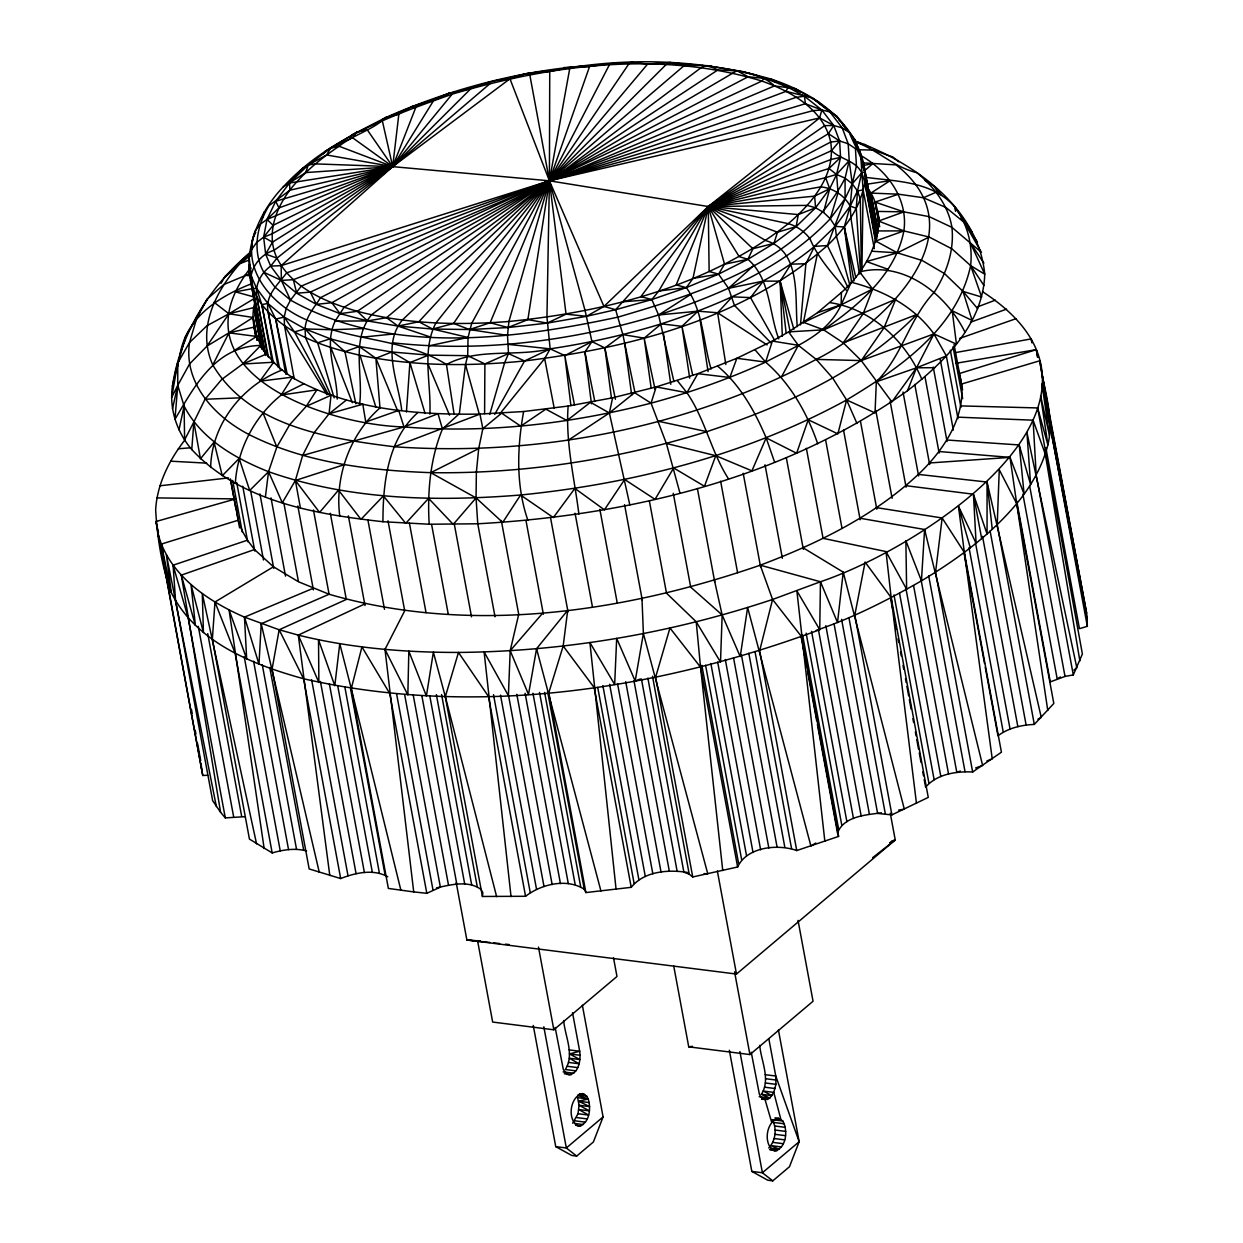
<?xml version="1.0" encoding="UTF-8"?>
<svg xmlns="http://www.w3.org/2000/svg" width="1243" height="1243" viewBox="0 0 1243 1243"><rect width="100%" height="100%" fill="white"/><g stroke="black" fill="none" stroke-linecap="round" stroke-linejoin="round"><path stroke-width="1.5" d="M877.014 235.89L863.559 163.346C853.32 119.204 811.43 92.184 770.846 79.039C699.405 58.67 622.308 56.603 549.748 71.41L549.406 180.81L546.951 317.167L550.167 348.848L544.667 358.574L500.121 413.484M846.467 290.411C832.701 273.88 818.112 258.358 809.861 238.516C804.299 231.54 796.949 226.024 788.264 223.662L708.261 206.524L549.406 180.81L392.695 166.64L289.914 190.21L268.985 205.685C256.757 225.434 252.049 251.226 263.811 272.295L281.338 280.39L293.348 279.691L549.406 180.81L786.027 91.345L812.099 97.824L829.951 111.948L842.179 127.858L848.208 143.753L849.187 160.611L845.1 178.137L845.054 198.74L827.387 245.539C744.231 318.41 632.003 347.62 524.577 360.952C469.838 366.436 414.043 366.483 359.988 355.265C324.066 346.999 285.688 334.429 261.822 304.597C234.741 267.944 254.737 216.484 283.202 186.932C327.95 138.284 391.514 115.77 452.126 94.188C551.566 64.574 660.965 50.217 761.866 81.059C790.936 91.345 823.721 109.291 830.681 142.044C835.902 175.123 811.726 203.619 788.264 223.662C709.147 285.843 607.439 311.62 508.9 321.486C458.31 325.386 406.663 324.314 357.347 311.309C326.458 302.375 292.354 288.454 276.987 258.109C264.355 231.4 278.634 201.288 297.232 181.369C309.538 167.852 323.926 156.432 339.059 146.239C353.369 134.726 372.838 129.971 385.843 117.495C449.251 89.512 517.321 71.224 586.463 65.739M484.599 413.655L484.894 363.935L467.694 355.684L428.54 355.141L391.747 351.971L359.336 346.517L330.281 338.795L305.079 328.929L284.165 317.074L267.898 303.463L256.54 288.314L249.33 271.658L249.439 264.573M359.491 405.14C363.717 375.557 350.464 340.271 371.533 314.79L701.301 67.526L706.428 65.568L742.755 71.566L764.305 77.983L788.031 87.274L804.47 96.27L821.841 110.021L833.742 125.512L839.615 140.972L840.563 157.379L836.586 174.455L829.702 188.703L815.594 207.783L796.126 226.646L773.923 243.379L747.898 259.305L718.547 274.144L686.338 287.63L651.845 299.563L615.627 309.709L586.51 316.312L547.169 323.118L507.921 327.562L469.497 329.55L432.626 329.053L397.978 326.07L367.446 320.927L340.085 313.656L316.359 304.349L296.673 293.208L281.338 280.39L270.663 266.111L265.645 254.1L263.64 237.149L267.012 219.436L275.697 201.273L289.541 183.016L308.264 164.993L330.483 148.243L356.492 132.333L367.073 129.536L392.695 166.64L281.182 265.645L270.663 266.111C260.968 272.994 254.862 284.833 256.757 296.797L267.525 355.824M853.739 140.521C912.393 161.419 978.288 207.193 984.736 274.206C983.213 323.941 944.338 362.086 907.499 390.722C782.997 479.052 628.259 515.41 477.763 523.785L476.053 497.915L476.364 472.247L478.695 448.599L482.859 428.664L479.953 414.09C420.367 414.929 358.31 410.454 304.007 383.776C273.367 369.497 244.762 336.729 255.235 300.868M185.3 439.463C169.436 459.677 157.146 483.807 155.655 509.848C157.286 537.768 161.668 566.311 171.316 592.662C196.347 642.631 252.857 664.663 303.587 678.756C475.044 717.895 656.553 690.083 819.743 629.719L820.458 581.755C924.186 546.842 1149.791 400.293 982.638 291.748M861.912 269.917L863.108 189.868L860.715 155.437L854.485 139.014L836.819 116.252L812.099 97.824M477.763 523.785L429.177 524.235L382.953 521.718C382.906 483.496 387.676 439.245 418.005 412.427M548.256 70.665L526.053 73.71L509.956 78.791L392.695 166.64L278.976 207.907L267.012 219.436L260.067 224.33L255.141 230.965C240.645 270.011 272.73 305.887 306.881 319.995C351.381 341.654 403.959 337.785 446.455 364.494C478.244 347.496 515.969 357.192 550.167 348.848C587.784 343.192 624.949 334.988 661.323 323.833C715.921 306.182 769.743 282.922 814.538 246.394L827.387 245.539C843.282 230.095 857.67 211.761 863.108 189.868C870.551 168.147 856.567 151.351 849.295 132.488L842.179 127.858L833.742 125.512L819.634 117.93L549.406 180.81L281.182 265.645L281.338 280.39L290.52 300.107C389.339 355.684 512.007 339.805 618.144 317.074C701.798 292.431 802.419 261.341 845.1 178.137L836.586 174.455L828.988 168.504L708.261 206.524L603.958 306.446L586.51 316.312L566.047 314.153L547.169 323.118L527.871 319.622L507.921 327.562L490.146 322.745L469.497 329.55L453.571 323.46L432.626 329.053L418.813 321.766L397.978 326.07L386.542 317.695L367.446 320.927L335.128 321.114C323.351 345.818 337.241 373.49 337.195 399.112M867.117 187.336C892.971 221.953 869.68 267.478 841.402 292.509L841.154 304.815C826.968 335.905 793.624 346.952 765.641 362.117C728.693 379.037 690.269 392.539 651.052 403.152C570.63 423.801 486.945 433.621 403.991 426.939C324.547 424.92 170.105 371.346 250.589 267.742M429.829 414.183C431.523 384.429 421.284 350.806 435.92 322.916L549.406 180.81L647.634 64.061L670.132 62.492L679.812 64.03M854.827 141.764C877.092 149.331 893.81 167.339 917.008 172.699C933.944 187.025 948.176 204.94 951.92 227.36C954.406 250.433 946.607 273.087 934.223 292.323C909.255 318.612 902.325 355.871 876.331 381.803L875.025 412.909L846.623 399.966L832.701 378.074L816.2 359.398L798.317 345.29L788.59 331.897L772.369 341.079L736.85 358.279L697.851 373.661L656.164 386.93L612.628 397.807L568.144 406.057L523.629 411.526L479.953 414.09L394.311 446.765C329.224 438.639 249.361 426.722 212.786 364.976C194.094 323.646 221.674 280.763 250.666 252.313M572.541 1012.75L579.689 1051.236C580.854 1059.673 579.098 1073.222 569.014 1074.946L566.777 1074.138L563.312 1069.462L555.155 1027.433M768.951 1039.366L775.756 1076.018L775.958 1084.331L773.767 1092.379L769.79 1098.02L761.369 1094.275C770.971 1079.266 761.027 1061.102 759.737 1045.363M768.749 1148.004C775.663 1140.717 777.232 1128.364 772.183 1119.648L782.764 1120.984C788.186 1130.244 786.524 1148.206 774.607 1151.034C762.814 1145.316 765.874 1121.186 778.584 1118.312L782.764 1120.984M563.669 1020.581C564.959 1036.32 574.903 1054.499 565.301 1069.508L575.866 1070.845M489.773 414.354L504.627 362.754L508.496 353.571L507.517 335.408L508.9 321.486L549.406 180.81L589.57 66.516C608.511 63.533 628.228 61.404 647.634 64.061M957.53 368.425C972.461 407.844 946.094 448.117 918.328 474.391C873.487 516.358 817.21 543.688 760.25 565.192C623.349 612.411 470.413 635.282 329.084 594.247L261.216 623.768L258.995 664.15L244.483 617.134C207.208 600.882 168.427 574.654 157.814 532.967L168.023 584.272L161.31 544.092L238.174 520.227L235.937 506.103M859.892 518.207L924.606 529.502L921.436 580.854C887.797 600.058 852.869 617.895 816.231 630.341M221.052 283.295L224.828 276.801L250.527 252.174C209.881 286.139 180.297 333.497 172.42 386.2C169.126 408.947 176.957 432.238 191.764 449.562C240.256 501.582 315.489 514.182 382.953 521.718M329.084 594.247L298.475 581.771L273.46 566.777L214.977 602L212.351 639.275L249.439 839.087L272.186 852.931C283.233 849.73 295.337 847.804 306.601 851.02M406.43 412.023L409.91 362.599L391.747 351.971L375.883 358.295L359.336 346.517L344.948 351.66L330.281 338.795L317.649 342.804L305.079 328.929C305.607 316.514 314.386 307.627 320.508 297.667L549.406 180.81L748.146 76.755L770.846 79.039L791.201 87.958M860.607 273.6L856.256 208.311L857.499 190.971L861.725 172.855C855.666 160.347 840.688 159.648 831.551 150.652L708.261 206.524L615.627 309.709L622.867 334.616L635.002 392.648M191.764 449.562L193.861 421.999L205.033 399.252L221.689 379.457L242.649 364.028L260.75 345.445C215.723 346.036 194.809 385.687 174.952 419.357L177.765 385.346L177.749 362.972L189.526 342.493L196.891 317.695L207.239 299.035L223.787 284.538L250.092 273.569M794.588 89.434L801.378 92.402L795.225 88.595L774.513 85.922C759.582 71.97 737.317 70.447 717.801 69.981C703.103 61.202 685.577 69.188 670.132 62.492L666.139 64.558L549.406 180.81L402.328 320.026C381.166 346.051 398.475 381.492 401.707 410.128M185.114 340.706L185.393 337.179L207.239 299.035M568.144 406.057C565.379 442.259 574.421 478.26 578.881 514.058M800.476 324.889L805.884 263.718L814.538 246.394L835.218 226.381L850.196 206.105L857.499 190.971L863.108 189.868L874.326 248.647M859.379 273.957L850.896 217.634L850.196 206.105L852.263 183.809L856.443 165.909L855.448 148.709L848.208 143.753L839.615 140.972L828.397 133.685L708.261 206.524L640.891 296.626L651.845 299.563L658.588 314.976L673.955 381.648M687.565 872.446C668.33 869.416 644.247 871.048 631.226 887.331L585.888 892.567L584.288 889.242C566.699 877.978 541.326 884.13 525.571 896.281L482.424 896.467L482.828 892.769L481.072 889.475C468.16 880.028 450.898 884.798 436.573 887.828M803.056 547.759L843.22 572.137L837.533 622.525L820.458 581.755L760.25 565.192L772.571 599.468L801.502 636.602L838.59 836.415L796.747 850.554C777.652 843.733 746.872 846.856 737.627 866.992L692.739 876.968L689.228 874.186L683.899 872.198L647.867 678.103M251.381 250.014L252.671 238.749L255.747 232.317M615.627 309.709L603.958 306.446L549.406 180.81L509.956 78.791C488.717 79.443 470.289 90.739 449.344 93.07C433.605 103.138 413.655 102.423 398.848 114.154L392.695 166.64L276.987 258.109L270.663 266.111M876.501 507.626L942.163 517.989L935.559 572.184L972.663 771.996C956.193 771.157 936.896 774.016 925.615 787.176L924.202 779.579M265.396 496.951L268.535 471.687L276.832 447.029L289.681 424.718L306.213 406.337L316.872 389.836L281.182 395.056C254.38 416.576 237.413 449.065 235.315 483.403M459.335 413.857L465.488 364.525L467.694 355.684L468.052 337.443L471.672 323.413L549.406 180.81L609.256 65.04M585.888 892.567L548.8 692.755L563.172 646.003L567.709 610.266L536.572 648.722L528.508 694.433L510.189 650.711L518.719 614.322M210.642 467.523C211.559 424.112 242.416 385.237 282.332 369.932M263.609 350.914L250.496 280.312C251.272 266.515 260.812 254.256 274.066 250.278L392.695 166.64L490.332 83.374L488.763 81.914L487.831 83.079M527.871 319.622L549.406 180.81L569.714 68.645L563.794 67.604L589.57 66.516M640.269 679.02L635.189 681.024L643.392 633.542L641.978 598.52M346.315 599.468L279.162 629.766L272.077 669.122L309.165 868.935L340.675 878.552C355.203 872.835 373.413 868.655 387.738 876.781M849.699 284.507L836.43 236.294L835.218 226.381L830.262 218.752L823.534 212.382L815.594 207.783L798.317 214.573L796.126 226.646L777.512 232.208L708.261 206.524L658.774 291.002L651.845 299.563L622.588 301.785M523.629 411.526C517.135 447.309 515.736 485.687 527.933 520.382M578.026 1113.728L579.052 1105.26L577.638 1097.678L588.203 1099.014C591.202 1108.166 589.679 1123.921 578.539 1126.267C566.746 1120.533 569.807 1096.404 582.516 1093.529L586.68 1096.202L588.203 1099.014L578.632 1101.22L589.617 1106.596L579.052 1105.26L589.415 1110.869L578.834 1109.533L588.592 1115.064L578.026 1113.728L572.666 1123.221M803.273 323.102L817.195 254.706M658.774 291.002L686.338 287.63L692.972 278.385L708.261 206.524L819.634 117.93L821.841 110.021L805.402 103.728L549.406 180.81L286.651 272.854C277.997 284.523 264.697 295.648 268.146 312.024L278.152 367.089M178.992 429.814L184.104 406.088L177.765 385.346L189.542 363.997L207.022 346.067L228.93 313.78L254.38 298.46M629.828 504.922L609.365 412.971L612.628 397.807M380.28 407.657C349.967 434.009 334.553 476.582 339.79 516.265M195.369 321.378L196.176 317.773L199.595 313.438M172.497 408.574L177.765 385.346L171.658 397.511L177.749 362.972L172.42 386.2M820.458 581.755L772.571 599.468L759.659 650.742L796.747 850.554M179.21 361.185C182.55 319.762 216.717 297.31 251.941 283.575M823.534 212.382L829.702 188.703L825.601 177.656L708.261 206.524L676.176 284.911L686.338 287.63C703.305 311.278 703.025 342.089 711.089 369.031M185.393 337.179L174.766 374.702L178.169 364.696M851.533 282.192L844.277 226.972L850.196 206.105C844.277 195.306 833.028 188.05 820.8 186.87L708.261 206.524L709.131 271.487L718.547 274.144L728.522 288.314L734.442 305.358L770.924 342.819M865.579 177.314C896.747 181.556 931.768 181.027 954.515 206.571C967.287 223.445 972.912 244.607 970.628 265.598C957.203 329.084 898.658 368.612 846.623 399.966C746.421 454.767 633.728 483.651 520.568 495.009C436.246 501.799 349.097 500.059 268.535 471.687L249.703 490.472L239.138 458.449L222.279 475.727L214.076 442.166L200.449 458.776L193.861 421.999L184.601 439.898L184.104 406.088C201.148 439.105 235.176 458.387 268.535 471.687L282.316 502.794L295.383 480.466L302.639 455.466L314.137 432.704L329.053 413.795L346.346 400.075M838.59 836.415L837.533 832.965C843.826 816.154 866.076 814.926 881.442 812.829M496.641 896.654L445.336 696.655L458.481 652.435C565.099 651.487 671.453 633.169 772.571 599.468M841.402 292.509L817.568 312.646L788.59 331.897L823.612 329.815C858.431 305.374 895.38 274.952 903.879 230.903C908.431 199.222 887.378 170.415 860.762 155.561M861.71 162.786L896.079 164.884C982.591 232.892 881.784 326.552 816.2 359.398C687.845 427.856 539.12 456.725 394.311 446.765M392.446 342.757C481.833 352.794 572.774 340.955 658.588 314.976C721.018 294.405 784.317 267.338 830.262 218.752L838.031 192.774L836.586 174.455L849.187 160.611L852.263 183.809L857.499 190.971L860.327 199.035L861.352 269.84M262.366 217.945L264.246 211.916M264.852 353.292L252.966 288.702L249.097 257.565L251.614 249.532L256.602 242.54L263.64 237.149L273.118 225.325L392.695 166.64L471.019 88.517M679.968 493.129L666.357 443.44L651.052 403.152L656.164 386.93L686.928 392.726C705.216 419.326 711.105 451.831 728.491 478.85M777.512 232.208L773.923 243.379L752.901 248.724L747.898 259.305L724.545 264.215L718.547 274.144L692.972 278.385M283.202 186.932L305.731 172.575L308.264 164.993L326.645 154.971L330.483 148.243L352.561 137.74L356.492 132.333M458.714 414.276L442.446 429.037C430.078 459.071 427.328 492.073 429.177 524.235M194.918 321.3L196.176 317.773M1016.727 501.1L1050.288 681.879L1065.018 676.425L1073.299 674.918L1082.389 653.989L1037.641 407.937L960.668 405.902M717.739 366.219C740.269 385.019 754.812 411.215 766.154 437.847L751.922 470.848L715.766 455.699L704.486 486.277L673.644 467.958L655.045 499.344L624.654 479.487L604.409 509.832L574.872 488.406L553.353 517.57L520.568 495.009L502.7 522.448L476.053 497.915L430.715 472.666C368.596 470.382 304.69 462.847 248.569 434.304C214.884 416.762 183.467 383.295 189.526 342.493L207.006 325.697L228.93 313.78L253.743 307.58L261.869 349.345M965.05 332.301C946.327 294.358 903.925 260.657 859.643 271.906L872.633 289.044L863.217 313.562L843.267 342.85L861.259 360.594L891.884 401.94L916.511 367.819L933.928 333.916C914.195 306.446 883.4 290.442 851.253 282.239L841.154 304.815L803.677 322.419L823.612 329.815L843.267 342.85L916.635 314.557C859.721 372.884 782.981 406.212 706.879 431.663C617.662 459.413 524.204 474.034 430.715 472.666L478.695 448.599M582.361 1005.23L603.088 1116.929L593.408 1141.96L576.69 1156.068L571.718 1155.446L555.745 1146.636L533.263 1025.475M907.499 390.722L916.511 367.819L946.343 355.949L933.928 333.916L861.259 360.594L816.2 359.398M490.146 322.745L549.406 180.81L628.632 64.216L631.46 62.15L634.396 62.787M857.297 146.845L861.073 154.94L864.724 171.985L861.725 172.855L852.263 183.809L845.054 198.74L830.262 218.752M249.097 257.565L250.325 255.033M786.027 91.345L788.031 87.274M212.786 364.976L228.945 332.829L253.121 317.462L257.456 340.287M404.705 694.961L440.379 887.16L426.815 893.297L413.717 891.915L384.988 649.405L404.705 610.795M774.513 85.922L301.241 286.123L290.52 300.107L286.232 308.295L284.165 317.074L284.492 325.697L294.265 379.037M781.241 377.406L798.317 345.29L772.369 341.079L765.641 362.117C790.517 383.605 807.095 412.987 817.708 443.782M494.73 414.416L524.577 360.952L550.167 348.848L564.804 355.591L591.948 341.607L604.89 347.947L615.409 399.267M434.553 99.098L449.344 93.07L452.126 94.188L392.695 166.64L272.45 242.167L265.645 254.1L276.987 258.109M433.729 100.388L392.695 166.64L272.124 233.839L263.64 237.149L272.45 242.167M349.951 138.051L351.971 134.865L385.843 117.495L398.848 114.154M828.397 133.685L833.742 125.512L824.715 125.636L708.261 206.524L724.545 264.215M335.128 321.114L344.078 307.285L549.406 180.81L736.944 70.696L748.146 76.755M453.571 323.46L549.406 180.81L684.054 65.708M591.45 403.789L584.909 352.049L591.948 341.607L585.08 310.564L549.406 180.81L529.798 74.798L526.053 73.71L500.572 79.956M244.638 259.647L250.946 252.578M861.259 360.594L884.084 327.686L895.721 299.237L823.612 329.815M323.475 153.775L325.246 151.226L330.483 148.243L339.059 146.239L392.695 166.64L415.939 107.038L412.008 106.339M298.398 173.88L302.437 168.411L308.264 164.993L315.38 163.89L392.695 166.64L382.533 121.659M725.834 364.494L717.615 312.754L732.158 296.844L750.508 297.605L763.326 281.089L780.107 281.167L790.952 264.169L805.884 263.718M764.305 77.983L761.866 81.059L310.315 292.121L296.673 293.208L293.348 279.691M831.551 150.652L839.615 140.972L830.681 142.044L708.261 206.524L739.165 256.617L747.898 259.305C770.769 278.976 768.764 312.785 778.755 338.873M985.248 667.289L997.958 735.794C1008.322 727.947 1021.544 724.98 1034.316 724.42L1053.815 703.46L1016.712 503.648L1010 457.377L938.869 451.504M476.053 497.915L453.229 524.391L428.586 498.35L405.731 523.35L383.403 495.895L360.952 519.356L338.484 490.099L319.591 512.458L295.383 480.466L344.093 464.727M543.082 612.675L510.189 650.711L508.387 695.676L484.117 651.938L511.028 896.576M418.813 321.766L549.406 180.81L717.801 69.981M287.925 183.964L297.077 175.139M828.988 168.504L840.563 157.379L830.977 159.492L708.261 206.524L752.901 248.724M249.983 254.395L224.828 276.801L232.177 270.99M767.117 344.933L717.615 312.754L697.96 311.17L681.956 326.334L661.323 323.833L644.169 338.143L622.867 334.616L604.89 347.947L611.416 397.807M823.068 538.328L886.01 551.581L906.629 589.322L905.867 540.721L921.436 580.854C956.535 559.723 990.298 535.313 1016.712 503.648C1031.006 486.479 1042.302 466.56 1047.896 444.854C1054.561 416.762 1043.545 388.438 1039.785 360.765L961.538 384.04M754.004 265.287L728.522 288.314L763.326 281.089M864.817 170.462L872.959 163.47L863.869 165.443M477.669 941.231L492.663 1022.057L553.834 1029.794L616.979 976.47L613.483 957.669M456.243 882.732L466.871 939.988L736.477 974.061L895.24 839.973L890.283 813.264M603.088 1116.929L566.326 1147.973L555.745 1146.636M673.737 966.013L688.731 1046.839L749.917 1054.561L813.046 1001.252L798.037 920.41M729.33 1050.257L751.829 1171.419L767.786 1180.213L772.773 1180.85L789.476 1166.742L799.156 1141.711L778.429 1030.012M386.542 317.695L549.406 180.81L796.343 97.296L804.47 96.27L805.402 103.728M482.859 428.664L501.628 413.173L520.755 426.178L545.832 409.149L566.979 420.554L590.456 402.266L609.365 412.971L634.567 392.679L651.052 403.152M250.62 255.219L240.443 263.485L249.408 259.911M872.648 857.67L895.24 839.973L891.666 841.387M1073.874 670.039L1076.842 667.911L1026.936 432.564L1030.618 484.615L1019.229 444.963L946.778 440.006M310.315 292.121L316.359 304.349L331.788 302.733L340.085 313.656L357.347 311.309L549.406 180.81L813.186 110.611L821.841 110.021L829.951 111.948L836.819 116.252M568.688 439.944L609.365 412.971M972.663 771.996L1001.423 752.201L964.335 552.389L958.462 506.212L976.097 543.238L973.44 494.217L905.79 485.671M690.766 294.389L658.588 314.976L697.96 311.17M234.337 350.479L256.633 336.449L257.348 340.24L253.121 317.462L228.93 313.78L213.967 302.22M815.796 843.049L810.902 846.017L747.633 607.516L740.222 656.584L722.152 614.959L714.445 580.419M207.022 346.067L228.945 332.829L254.085 327.111L255.856 336.635L254.085 327.111M761.555 1099.278L767.444 1099.418L769.79 1098.02L759.209 1096.683M385.843 117.495L382.129 119.623L408.994 108.172M331.788 302.733L549.406 180.81L566.047 314.153M1060.45 676.984L1057.171 678.802L1022.896 494.217M841.589 619.325L877.62 813.435L891.899 814.88L928.257 797.4L891.169 597.588L886.01 551.581M872.633 289.044L841.154 304.815L817.568 312.646M1037.921 719.153L1041.277 717.46L987.051 482.051L918.328 474.391M888.201 269.374L866.526 261.543L897.368 252.842L929.158 237.025L951.936 248.864L970.628 265.598L984.736 274.206L970.612 243.224L951.92 227.36L929.142 216.639L903.863 211.854L875.041 202.081L879.562 226.801L878.552 221.052L903.863 211.854L877.589 211.419L879.345 220.943L877.589 211.419M304.007 383.776L281.182 395.056L292.478 377.126L259.849 381.213L273.646 362.226L242.649 364.028L266.437 354.053M797.276 326.614C794.541 298.382 801.782 251.102 765.704 240.567L708.261 206.524L814.631 196.145L829.702 188.703M891.806 841.62L895.24 839.973L891.728 841.48M264.153 848.503L229.054 609.862L246.658 658.821L244.483 617.134L279.162 629.766L298.289 635.111L364.712 603.989M306.213 406.337L331.011 395.274L329.053 413.795L362.801 404.208L365.753 421.999L398.708 410.408L403.991 426.939L302.639 455.466M484.894 363.935L508.496 353.571L524.577 360.952M878.164 233.187L870.908 193.085L898.471 194.188L923.363 197.746L936.445 192.106M244.483 617.134L313.112 588.343M428.54 355.141L409.91 362.599L425.075 413.453M403.991 426.939L438.033 413.717L442.446 429.037M960.357 771.048L956.815 772.4L921.141 580.201M986.926 760.918L992.24 758.883L964.335 552.389L942.163 517.989M977.526 306.866L995.317 300.169M970.472 322.232L1006.55 309.134M410.827 107.52L430.901 100.388M975.6 767.972L982.638 765.486L924.606 529.502M245.275 816.667L225.309 817.894L220.586 812.285L181.307 575.136L254.504 549.546L273.46 566.777M959.565 338.438L1016.292 318.596M876.331 381.803L916.511 367.819L934.783 367.679M898.471 194.188L875.041 202.081L879.314 224.905L878.552 221.052L903.879 230.903L929.158 237.025M220.586 812.285L212.646 800.647L175.558 600.835L173.088 565.208L247.419 540.192L254.504 549.546M959.425 373.522L1036.289 349.656L1037.796 357.129M1087.345 626.332L1050.242 426.52L1041.665 372.201L1086.631 613.141L1087.345 626.332L1079.437 628.663L1045.876 447.868M825.601 177.656L836.586 174.455M207.612 775.259L202.764 775.492L155.934 521.547L235.657 498.894M467.586 88.812L473.101 87.259M476.784 86.218L485.997 83.607M265.66 355.436L252.966 288.702L256.54 288.314L261.822 304.597L267.898 303.463L275.728 319.063L284.165 317.074L294.436 331.881L305.079 328.929L331.757 329.737L363.236 328.587M568.486 1062.423L579.067 1063.759L569.31 1058.213L579.875 1059.549L569.527 1053.94L579.689 1051.236L569.108 1049.9M506.072 79.07L513.375 77.47M428.773 345.88L468.052 337.443L432.626 329.053M252.282 288.687L235.44 291.841L254.1 296.999M955.836 352.53L1031.193 338.904L1032.047 342.68M955.649 363.344L1036.289 349.656L1037.517 357.316M529.829 74.067L533.527 73.461M898.611 810.094L904.329 809.177L843.22 572.137M867.148 184.182L890.159 180.655L870.908 193.085L878.117 231.058M551.954 70.152L555.652 69.655M688.731 1046.839L692.506 1046.326M159.959 485.795L228.479 477.902M570.677 67.775L574.546 67.371M582.252 66.563L588.032 65.972M360.439 337.366L394.575 333.87M526.053 73.71L549.748 71.41M592.119 65.289L597.79 64.822M178.37 448.77L189.853 447.837M305.731 172.575L392.695 166.64L352.561 137.74M929.36 462.986L1010 457.377L1024.108 494.139L1019.229 444.963M609.256 64.061L618.921 63.564M205.033 399.252L240.085 397.838M770.085 1149.371L779.314 1149.34L770.893 1145.595L781.474 1146.932M877.915 230.934L903.879 230.903L875.693 241.018L897.368 252.842L922.182 260.502L944.587 273.662L962.983 291.39L977.666 308.699M157.006 497.915L233.731 498.878M858.82 149.766L873.239 150.061L892.909 157.053L898.844 161.808M957.7 417.151L1033.088 420.196L1045.301 454.177L1079.872 660.934M170.664 461.184L206.649 463.142M871.887 251.241L897.368 252.842M835.218 226.381L844.277 226.972L855.774 277.469M704.097 873.596L707.78 873.845L643.392 633.542M329.799 875.569L298.289 635.111C350.604 648.116 404.69 652.497 458.481 652.435L488.483 696.468L525.571 896.281M480.357 940.982L466.871 939.988L489.991 942.489M774.886 1118.016L778.584 1118.312M244.607 275.309L250.2 275.76M674.126 63.144L698.348 65.195M702.077 65.506L711.4 66.283M798.317 214.573L708.261 206.524L807.127 205.39L815.594 207.783L814.631 196.145M507.719 344.327L550.167 348.848M493.844 942.909L499.624 943.53M505.404 944.152L509.257 944.571M765.175 1074.682L775.756 1076.018L799.156 1141.711L762.394 1172.755L751.829 1171.419M761.369 1094.275L771.95 1095.611L763.202 1091.043L773.767 1092.379L780.806 1119.12L775.523 1118.451M774.902 1134.315L785.483 1135.651M298.289 635.111L318.876 682.454L318.519 639.757L334.787 685.748L339.759 643.688L351.272 688.622L388.36 888.434L413.717 891.915M569.527 1053.94L580.093 1055.276M765.595 1078.722L776.16 1080.058M765.377 1082.995L775.958 1084.331M764.569 1087.19L775.135 1088.526M567.119 1066.261L577.7 1067.613M563.141 1071.901L573.722 1073.237M564.322 1073.75L571.376 1074.636M762.161 1098.75L767.444 1099.418M579.456 1093.669L584.738 1094.337M577.871 1095.099L586.68 1096.202M773.705 1122.445L784.286 1123.781M578.632 1101.22L589.213 1102.557M774.715 1126.003L785.281 1127.339M775.119 1130.042L785.685 1131.379M774.094 1138.51L784.659 1139.847M576.659 1117.581L587.224 1118.918M772.726 1142.364L783.292 1143.7M574.825 1120.813L585.406 1122.149M574.437 1123.439L583.247 1124.558M770.505 1148.221L779.314 1149.34M575.618 1125.288L580.901 1125.956M769.93 1149.837L776.968 1150.738M228.945 332.829L256.633 336.449L257.332 340.271M469.497 329.55L507.517 335.408M326.645 154.971L392.695 166.64L267.012 219.436L273.118 225.325M830.153 302.671C871.747 308.979 906.038 341.25 921.824 379.286M658.65 421.315L706.879 431.663M666.357 443.44L715.766 455.699M855.433 141.314L869.603 147.187M397.978 326.07L430.171 336.931M577.84 1095.456L588.203 1099.014M850.196 206.105L856.256 208.311M923.363 197.746L945.83 207.41L964.273 222.481L971.793 231.835L954.515 206.571L955.572 211.357M933.928 333.916L956.442 344.14L952.216 310.797L972.135 320.461L962.983 291.39L981.613 297.03L970.628 265.598L983.974 285.517M802.931 93.272L818.593 101.833L820.52 104.288M770.846 79.039L775.088 81.758M924.916 180.297L934.316 186.403L941.526 195.244M772.773 1180.85L762.394 1172.755L739.911 1051.594M576.69 1156.068L566.326 1147.973L543.828 1026.811M839.009 120.307L841.853 122.56L846.561 130.049M845.1 178.137L852.263 183.809M864.646 144.328L867.412 146.612M290.52 300.107L274.781 286.947L263.811 272.295M690.688 587.116L722.152 614.959L720.505 662.053L696.22 621.795L666.497 593.16M357.347 311.309L367.446 320.927M960.901 218.224L964.63 222.171M755.091 349.889L765.641 362.117L736.85 358.279L729.827 377.515L697.851 373.661L686.928 392.726L677.295 380.591M563.172 646.003L594.138 687.519L631.226 887.331M977.402 241.919L964.273 222.481L981.442 252.36L970.612 243.224L983.897 263.143M934.316 186.403L937.424 191.251M284.492 325.697L326.956 394.699M819.743 629.719L796.872 590.876L824.855 841.309M750.508 297.605L774.715 340.473M247.419 540.192L241.965 530.404L238.174 520.227M294.436 331.881L328.152 394.202M384.988 649.405L407.844 694.977L408.823 651.161L426.396 696.033L433.356 652.171L445.336 696.655M279.162 629.766L303.587 678.756L340.675 878.552M278.976 207.907L275.697 201.273L392.695 166.64L289.541 183.016L289.914 190.21M827.387 245.539L847.819 287.195M841.853 122.56L843.205 125.574M857.002 423.552L846.623 399.966L837.86 433.869L808.23 419.746L796.623 453.275L766.154 437.847L774.653 462.318M330.7 395.212L305.498 337.583L305.079 328.929M635.189 681.024L616.683 638.405L614.663 684.473L589.912 642.553L616.077 889.32M427.903 363.842L449.531 415.146M397.9 411.417L375.883 358.295L380.016 408.155M262.91 412.66L276.832 447.029M214.977 602L235.098 653.119L272.186 852.931M330.809 347.496L352.375 402.685M854.485 139.014L856.738 145.276M861.725 172.855L864.584 180.841L876.113 241.81M359.988 355.265L375.806 406.958M317.649 342.804L334.149 397.884M771.717 1122.413L765.082 1099.729L760.902 1097.041L759.38 1094.244L751.238 1052.215M793.857 329.271L780.107 281.167L782.329 336.294M173.088 565.208L188.206 618.082L225.309 817.894M958.462 506.212L970.301 547.837M181.307 575.136L195.384 625.447L191.049 584.614L203.432 632.516L202.283 593.564L256.571 843.888M1037.641 407.937L1047.896 444.854L1040.593 395.833L1049.543 435.625L1041.945 383.901L1087.252 619.698M465.488 364.525L479.347 414.339M536.572 648.722L600.959 891.06M1046.062 398.273L1086.631 613.141M400.899 890.283L351.272 688.622L361.946 646.919L389.727 693.485L426.815 893.297M261.216 623.768L319.296 872.353M155.934 521.547L158.436 532.439M692.755 375.402L681.956 326.334L689.694 378.136M655.061 389.292L644.169 338.143L651.146 388.034M344.948 351.66L355.84 403.757M287.195 374.127L275.728 319.063L285.766 374.221M161.31 544.092L171.316 592.662L166.407 554.844L216.36 806.536M268.146 312.024L279.722 368.969M1043.436 385.19L1045.316 394.544M584.909 352.049L594.838 401.536M790.206 332.099L780.107 281.167L786.151 333.015M273.491 363.422L261.822 304.597L272.217 361.822M574.53 405.14L564.804 355.591L570.925 405.684M256.757 296.797L268.519 357.487M544.667 358.574L554.192 408.155M863.217 166.376L863.932 170.182L863.155 166.407M870.721 206.385L872.508 215.909M873.223 219.731L875.01 229.256M259.01 323.071L249.33 271.658L263.702 349.671M259.725 326.878L261.512 336.402M262.226 340.209L264.013 349.734M1073.299 674.918L1036.211 475.106L1033.088 420.196M1029.686 486.137L1065.018 676.425M1034.316 724.42L997.228 524.608L999.263 469.761L1016.712 503.648L1047.787 710.468M990.096 530.947L1026.128 725.042M954.049 344.544L962.595 389.758M953.024 346.797L962.657 398.661M950.336 350.231L960.963 407.455M982.529 536.339L1017.846 726.627M981.675 538.623L973.44 494.217L987.066 533.977L987.051 482.051L992.256 529.3M946.311 355.747L957.996 418.705M975.444 542.585L1010.062 729.066M940.252 359.507L953.35 430.094M969.012 547.604L1003.272 732.205M933.26 367.151L947.073 441.56M964.04 553.119L984.534 663.482M924.978 376.753L939.149 453.074M914.786 384.413L929.655 464.54M876.828 236.667L864.724 171.985L876.905 238.516M903.024 392.011L918.608 475.945M928.661 575.695L965.034 771.701M890.143 401.365L906.085 487.225M913.589 585.655L948.564 774.047M875.833 410.563L892.117 498.319M905.867 588.157L940.827 776.549M899.528 593.222L934.146 779.718M893.981 594.946L928.956 783.339M860.498 421.424L876.797 509.195M890.641 598.784L892.412 608.309M894.168 617.818L894.882 621.624M895.581 625.431L896.296 629.238M898.052 638.747L898.767 642.553M900.538 652.078L901.237 655.884M903.008 665.393L903.708 669.2M905.479 678.709L906.178 682.516M906.893 686.322L908.664 695.847M909.363 699.654L911.135 709.163M912.89 718.672L913.605 722.478M915.376 732.003L916.075 735.809M916.775 739.616L918.546 749.125M919.261 752.932L921.016 762.441M922.788 771.965L923.487 775.772M843.531 430.094L860.172 519.776M825.694 440.348L841.977 528.104M891.899 814.88L854.811 615.067L865.097 562.069L891.169 597.588L916.464 803.366M848.922 617.647L885.296 813.652M806.365 448.303L823.006 537.97M834.053 623.908L869.385 814.196M825.818 625.633L861.15 815.921M818.5 630.092L853.475 818.484M786.337 457.75L803.335 549.328M811.555 631.397L846.887 821.685M806.132 633.138L841.822 825.336M802.605 635.08L838.637 829.19M801.145 636.96L806.8 667.413M807.499 671.22L816.682 720.691M817.397 724.498L837.533 832.965M765.02 464.804L782.375 558.293M743.19 473.272L760.545 566.746M755.169 652.497L791.542 848.503M720.614 481.165L737.612 572.759M748.814 653.259L784.846 847.353M741.434 654.999L777.108 847.198M733.525 657.749L768.842 848.052M697.385 488.483L714.741 581.973M725.306 659.536L760.638 849.839M717.693 662.146L753.025 852.449M710.856 663.498L746.53 855.697M705.573 665.269L741.605 859.379M673.271 493.285L690.626 586.758M701.829 665.316L738.56 863.232M737.627 866.992L700.539 667.18L696.22 621.795M649.421 501.224L666.434 592.802M717.351 871.001L736.477 974.061M734.566 971.855L749.917 1054.561M624.561 504.674L642.274 600.074M692.739 876.968L655.636 677.155L669.946 627.995L700.539 667.18L722.742 870.52M652.497 676.285L689.228 874.186M641.419 678.927L677.109 871.125M633.977 680.76L669.309 871.048M599.856 509.335L617.212 602.824M625.711 681.677L661.027 871.98M617.522 683.526L652.839 873.829M609.614 684.287L645.303 876.486M575.058 513.25L592.414 606.739M602.871 685.685L638.902 879.78M597.728 687.472L634.116 883.478M550.649 518.331L568.004 611.82M526.022 520.755L543.377 614.244M547.557 691.326L584.288 889.242M544.605 692.413L580.636 886.523M539.509 692.398L575.183 884.596M501.302 520.491L518.657 613.98M532.967 693.299L568.3 883.602M525.121 693.299L560.438 883.587M516.824 694.293L552.156 884.581M477.669 523.256L495.025 616.746M508.667 696.204L543.999 886.508M500.494 695.132L536.525 889.227M493.502 694.651L530.233 892.552M538.483 947.088L553.834 1029.794M454.161 523.334L471.517 616.823M431.616 524.53L448.257 614.197M445.041 695.381L482.424 896.467M441.591 694.604L477.265 886.803M409.398 523.039L426.054 612.721M436.371 694.651L471.687 884.954M429.736 695.629L464.711 884.022M421.843 695.707L456.803 884.099M388.002 520.77L404.643 610.453M413.189 694.868L448.505 885.171M367.85 519.652L384.507 609.334M396.595 693.92L432.984 889.926M348.366 515.876L365.007 605.543M330.312 513.266L346.253 599.126M350.495 688.544L385.112 875.041M313.438 509.956L329.022 593.905M344.793 686.757L379.426 873.254M337.739 685.903L372.356 872.4M297.823 505.948L313.407 589.897M329.426 684.147L364.401 872.539M250.496 280.312L263.671 350.79M320.414 681.49L356.088 873.689M283.886 503.197L298.413 581.429M311.62 679.735L348.009 875.74M271.005 497.899L285.517 576.13M259.927 493.922L273.74 568.331M250.729 491.296L263.485 559.987M242.742 486.231L254.784 551.1M236.729 482.61L247.699 541.746M269.778 667.475L303.696 850.15M232.69 480.451L242.245 531.957M230.67 479.814L239.588 527.855M230.343 478.835L235.999 509.366M262.273 664.787L296.549 849.373M253.572 661.214L288.547 849.606M244.203 656.708L280.234 850.818M207.736 633.635L241.655 816.309M198.29 626.317L233.606 816.604M202.764 775.492L165.179 570.319M863.559 163.346L876.859 235.548M295.383 480.466L300.402 507.967M253.743 307.58L261.092 347.574M864.584 180.841L875.554 241.81M191.469 709.442L192.152 713.233M195.229 730.278L195.912 734.054M197.606 743.532L200.682 760.576M844.277 226.972L853.91 280.98M1031.193 338.904L1031.83 342.617M1039.785 360.765L1045.441 394.528M700.089 319.762L708.075 371.533M446.455 364.494L454.052 413.841M663.296 332.471L670.785 384.289M624.685 343.301L631.693 395.103M201.18 764.103L201.63 769.029M895.24 839.973L890.097 842.645L895.24 839.973M250.573 268.504L249.843 264.712L250.511 268.504M862.502 162.569L861.073 154.94L862.456 162.584"/></g></svg>
